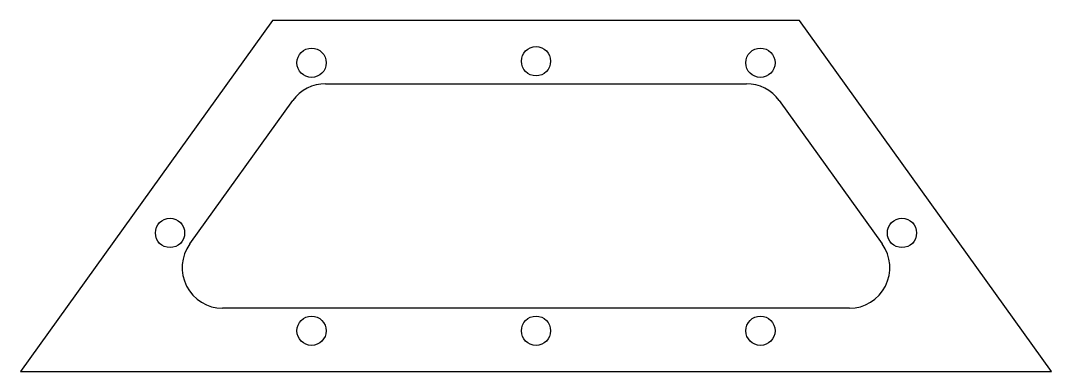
# Model space of a CAD drawing. Header units: millimetres. Extents: x -114 to 114, y -91 to -13.
import ezdxf

# ---------------------------------------------------------------- set-up
doc = ezdxf.new("R2010")
doc.units = ezdxf.units.MM

msp = doc.modelspace()

# ---------------------------------------------------------------- linework, layer by layer
at = {"color": 7, "linetype": 'Continuous', "lineweight": 25}
for p, q in [((-58.53, -12.73), (-114.5, -90.51)), ((58.53, -12.73), (-58.53, -12.73)), ((114.5, -90.51), (58.53, -12.73)), ((-46.75, -26.73), (46.75, -26.73)), ((-76.92, -62.25), (-54.05, -30.47)), ((54.05, -30.47), (76.92, -62.25)), ((69.62, -76.51), (-69.62, -76.51)), ((-114.5, -90.51), (114.5, -90.51))]:
    msp.add_line(p, q, dxfattribs=at)
for centre in [(-49.85, -22.08), (0, -21.73), (49.85, -22.08), (-81.31, -59.82), (81.31, -59.82), (-49.87, -81.51), (0, -81.51), (49.87, -81.51)]:
    msp.add_circle(centre, 3.25, dxfattribs=at)
for centre, start, end in [((-46.75, -35.73), 90, 144.2639), ((46.75, -35.73), 35.7361, 90), ((-69.62, -67.51), 144.2639, 270), ((69.62, -67.51), 270, 35.7361)]:
    msp.add_arc(centre, 9, start, end, dxfattribs=at)

doc.saveas('drawing.dxf')
